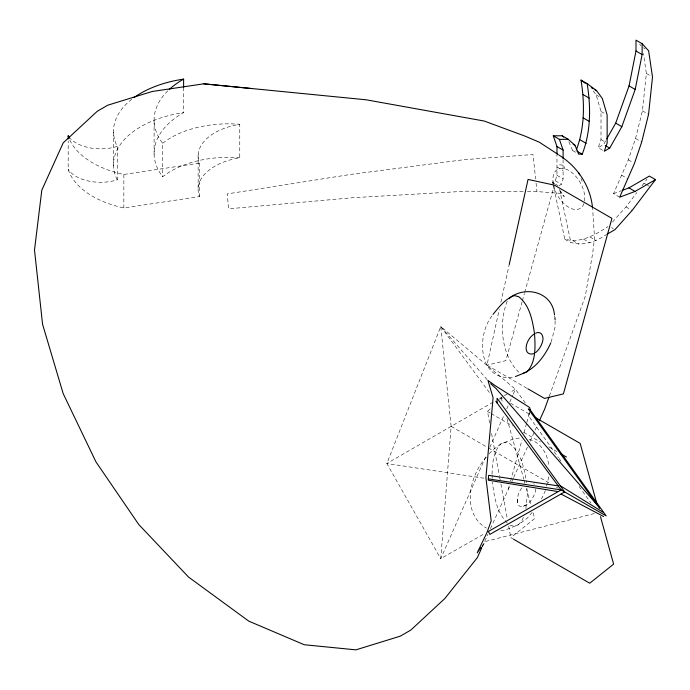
<?xml version="1.0" encoding="UTF-8"?>
<svg xmlns="http://www.w3.org/2000/svg" width="690" height="690" viewBox="0 0 690 690"><rect width="100%" height="100%" fill="white"/><g stroke="black" fill="none" stroke-linecap="round" stroke-linejoin="round"><path stroke-width="0.52" stroke-dasharray="3.45 2.59" d="M492.013 474.151C492.522 463.74 492.988 451.786 500.837 443.955L514.378 438.504L521.355 437.943M517.388 502.467L517.569 499.457A13.412 8.729 -60 0 1 522.002 487.64M525.918 508.642L527.298 494.523L526.97 488.589M525.28 402.986L515.439 389.264L440.755 326.543L451.139 426.386L440.755 558.641L484.63 533.594M619.68 197.202L613.539 193.657L628.331 159.813L635.568 138.474L642.416 110.831L646.375 73.451L643.416 53.544M517.569 499.457L517.569 503.502A11.109 6.383 -53.5 0 0 522.727 506.477L526.703 504.726A13.412 6.693 -60 0 0 535.837 488.908M548.74 476.885L546.497 486.45M526.875 388.228L486.959 365.183L499.258 309.569M500.888 302.22L509.246 264.443M529.653 411.87L528.557 415.906L558.52 457.729M522.114 301.815L505.839 360.672L486.959 365.183M522.399 300.78L524.4 293.552M524.685 292.517L554.38 185.136M508.306 489.227L509.453 485.122M510.591 481.008L522.002 439.927M524.003 432.734L526.565 423.488M526.85 422.461L530.274 410.136M554.018 183.506L552.267 182.496L555.295 180.746L556.968 175.32L556.968 155.147M559.159 185.601L561.436 184.29L563.1 178.865L563.1 159.77M602.551 150.23L598.161 147.703L601.007 139.561L601.007 111.452L596.16 94.918L592.374 89.752M549.343 396.086L585.31 296.174L592.658 253.334L594.539 237.903L592.676 209.191M487.166 379.681L440.755 326.543L386.84 463.507L440.755 558.641L486.347 455.245M507.228 301.133C498.585 323.481 501.095 354.893 518.785 372.212L520.476 372.678M551.155 342.042L554.967 327.586L555.139 320.841M523.331 517.431L522.132 520.355L518.475 524.719L504.933 530.179L498.956 530.653M545.411 490.581L541.495 499.017M489.822 447.361L504.149 414.863M506.753 408.954L509.358 403.046M509.798 402.063L512.834 395.172M513.274 394.188L515.439 389.264L509.85 392.489M482.215 546.851L487.856 534.379M490.443 528.661L510.152 485.26M511.859 481.404L513.257 478.411M513.627 477.497L527.453 447.111M530.11 441.246L537.579 424.695M491.953 315.951C475.643 336.616 478.955 383.278 514.412 376.921M605.682 140.846L603.569 144.581L598.161 147.703M482.345 546.489L485.501 541.477L594.72 513.429M482.388 545.531L483.543 543.901M612.444 222.077L626.002 206.888L636.905 192.519M642.028 185.748L646.961 179.253M486.45 457.116C469.217 475.108 460.963 513.705 486.528 528.126M489.227 453.865L492.005 450.605L500.837 443.955L505.089 442.342L509.66 443.592C521.33 452.821 524.34 468.726 526.539 482.646M532.163 512.377L527.315 518.069L518.475 524.719L514.223 526.332L509.66 525.09M489.641 423.048L487.502 411.481L490.555 408.454M499.715 399.363L501.242 397.854L503.096 398.923M513.601 539.261L510.816 537.648L534.707 518.535L532.991 512.351M552.267 182.496L552.793 182.643L564.774 239.111C580.402 243.82 595.375 234.755 607.968 226.596M564.774 239.111C577.22 248.297 594.418 242.897 605.993 234.824M493.074 402.175L386.84 463.507L485.061 478.377M499.595 398.406L503.329 396.258M504.261 395.715L508.918 393.024M523.322 506.313L526.703 504.726M613.539 193.657L621.241 190.768M69.837 140.105A88.13 50.888 0 0 0 123.846 174.484L199.427 163.125A57.158 32.999 0 0 1 239.766 124.312L239.766 157.786A57.158 32.999 0 0 0 199.427 196.598L123.846 207.957A88.13 50.888 0 0 1 68.181 169.3L68.181 141.053M523.132 191.501L466.664 191.165L352.918 197.711L228.718 208.803L227.131 193.925L350.434 174.466L463.3 159.77L533.016 154.525L535.621 178.883M527.393 191.527L536.975 191.587L561.117 193.381L564.265 196.581L560.539 191.121M568.827 141.769L572.622 150.532L575.201 150.636M559.486 164.815L563.997 165.264L564.713 168.748M529.127 439.427C541.124 442.135 547.998 454.71 548.74 466.345M643.356 47.765L645.107 48.774M646.375 73.451L650.756 75.986M642.416 110.831L648.557 114.368M596.16 94.918L599.67 96.945M601.007 111.452L605.389 113.988M635.568 138.474L641.7 142.019M601.007 139.561L605.389 142.088M628.331 159.813L632.713 162.34M643.951 183.212L646.582 184.73M647.462 185.239L649.212 186.248M621.612 175.191L627.745 178.736M572.622 150.532L578.755 154.077M556.968 166.997L563.1 170.542M626.002 206.888L632.135 210.433M556.968 175.32L563.1 178.865M555.295 180.746L561.436 184.29M552.793 182.643L554.553 183.652M555.424 184.161L558.055 185.679M611.504 227.597L613.255 228.606M589.941 237.006L596.082 240.551M583.49 239.085L589.622 242.63M572.821 240.56L578.953 244.105M510.531 403.21L530.024 414.466M487.502 411.481L490.288 413.094M491.22 413.629L512.575 425.954M523.71 432.389L540.425 442.04M548.783 446.861L557.141 451.691M451.139 426.386L487.502 447.379M488.434 447.914L549.042 482.905M556.502 487.209L558.365 488.287M507.374 523.072C496.766 512.506 493.98 496.429 492.453 482.077M639.596 44.1L641.036 45.678M440.755 326.543L490.728 394.352M559.141 458.6L561.022 461.222M579.117 486.484L590.976 503.045M581.014 178.512L582.067 181.289M501.242 397.854L502.674 403.012M506.96 418.485L523.839 479.343M524.124 480.369L524.978 483.466M526.41 488.624L530.99 505.132M560.401 190.785L561.117 193.381M559.599 189.319L570.915 242.656M491.582 433.562L499.353 475.617M499.543 476.669L500.129 479.826M500.906 484.026L507.314 518.725M508.677 526.091L510.816 537.648M554.648 315.813L554.967 317.814M536.07 183.117L536.975 191.587M492.065 475.143L492.229 478.118M199.427 163.125L199.427 196.598M198.142 154.871L198.142 188.336M183.609 87.492L183.609 112.591A99.412 57.391 0 0 0 162.702 176.769A81.023 46.782 0 0 1 239.766 157.786M167.817 90.838A99.412 57.391 0 0 0 162.702 143.296L162.702 176.769M154.103 120.845L154.103 154.319M123.846 174.484L123.846 207.957M131.773 99.265A93.236 53.829 0 0 0 117.257 146.375L117.257 179.84A34.621 19.993 0 0 1 68.181 169.3M113.522 132.187L113.522 165.652M583.947 203.567A22.563 13.032 60 0 1 568.318 207.043A22.563 13.032 60 0 1 553.423 184.799M553.233 183.756A22.563 13.032 60 0 1 569.259 170.749A22.563 13.032 60 0 1 584.249 202.593M162.702 143.296A81.023 46.782 0 0 1 239.766 124.312M117.257 146.375A34.621 19.993 0 0 1 70.233 138.423M117.257 179.84A93.236 53.829 0 0 1 183.609 112.591M533.611 483.612A13.412 7.711 -66.5 0 1 534.293 484.371"/><path stroke-width="1.03" d="M497.059 402.934L497.085 398.242L564.687 491.936L489.857 534.396L488.365 531.464L561.16 489.909L606.139 515.87L530.196 409.851L528.385 408.954L599.662 508.461M515.361 376.568L526.953 371.876C536.277 361.802 535.25 346.587 534.56 333.831C532.49 320.66 529.842 305.515 518.785 296.752L514.559 295.596C505.14 298.632 499.146 307.076 493.031 314.338M558.193 491.599L488.296 480.206L488.641 475.341L558.193 485.872M576.426 149.678C584.792 127.702 584.758 103.069 581.006 80.083L587.138 83.628L596.617 90.709L602.301 98.463L607.14 114.997L607.14 143.097L604.302 151.248L609.71 148.126L621.845 126.675L635.197 89.441L642.131 54.545L642.131 43.694L635.99 40.149L635.99 51L629.056 85.905L615.704 123.13L606.734 138.983M556.968 154.068L556.968 146.53L553.285 135.809L562.16 135.775L568.301 139.32L574.96 145.314L578.755 154.077L582.205 154.206C590.916 131.971 590.951 106.95 587.138 83.628M509.246 264.443L528.048 179.435L554.38 185.136L611.935 218.359L563.394 393.895L544.505 398.415L527.798 388.763M548.981 397.086L544.677 409.049L539.382 420.753M550.793 342.939C545.117 355.436 536.087 368.063 523.011 373.368M481.767 547.86L477.333 557.641L444.869 598.497L410.809 630.082L400.304 636.154L355.928 649.851L304.247 644.736L248.788 621.147L188.543 577.064L138.75 524.495L95.988 461.929L63.178 393.611L42.556 324.205L34.5 249.996L41.805 190.164L63.213 142.847L97.264 111.263L107.769 105.199L152.145 91.503L203.766 83.818L366.123 99.791L484.199 121.035L524.969 136.094L539.278 142.183L558.262 154.543M481.232 547.161L477.187 552.871L486.916 532.671L491.202 520.881L485.907 477.704L493.091 397.733L487.942 380.423L494.877 385.451L529.661 407.514L530.274 410.136M622.199 190.405L628.935 187.878L649.368 176.079L655.5 179.624L632.135 210.433L615.006 229.623L606.898 234.307M509.263 298.71L510.617 297.088C527.634 285.557 552.466 292.845 554.484 314.804M642.131 43.694L648.617 50.801L652.507 76.995L648.557 114.368L641.7 142.019L634.472 163.349L619.68 197.202L635.067 191.423L655.5 179.624M553.285 135.809L559.418 139.354L568.301 139.32M203.766 83.818L252.066 88.596M488.227 478.86L561.16 489.909L495.791 401.218M561.013 494.023L603.621 516.525M635.99 51L642.131 54.545M629.056 85.905L635.197 89.441M591.356 87.673L593.107 88.682M594.866 89.7L596.617 90.709M583.145 94.616L589.286 98.153M615.704 123.13L621.845 126.675M583.145 117.861L589.286 121.397M605.328 145.59L609.71 148.126M580.031 139.811L586.164 143.356M573.209 144.305L574.96 145.314M576.943 151.17L582.205 154.206M628.935 187.878L635.067 191.423M556.968 146.53L563.1 150.066L563.1 158.691M534.672 417.148L580.169 443.42L597.04 504.278M560.858 453.83L566.43 457.047M513.601 539.261L589.734 583.214L613.626 564.101L600.473 516.655M560.142 485.648L602.905 512.17M559.081 155.147C577.608 166.713 590.631 186.3 592.563 208.173M581.006 80.083L585.31 83.3M490.685 383.7L496.024 388.487L597.195 505.011M562.16 135.775L563.644 137.103M578.901 172.949L579.6 174.803M559.418 139.354L563.1 150.066M554.967 317.814L555.079 319.832M134.145 97.497A93.236 53.829 0 0 1 183.609 79.117L183.609 87.492M69.664 137.793A34.621 19.993 0 0 1 68.181 135.827L68.181 138.966M535.604 333.218A11.756 6.753 -66.5 0 1 543.021 338.712A11.756 5.865 -60 0 1 535.604 352.616M169.309 89.424A99.412 57.391 0 0 1 183.609 79.117M69.095 138.397A88.13 50.888 0 0 1 68.181 135.827M534.56 333.831A12.506 8.142 -60 0 0 526.108 348.476A13.446 7.728 -53.5 0 0 534.56 353.358"/></g></svg>
